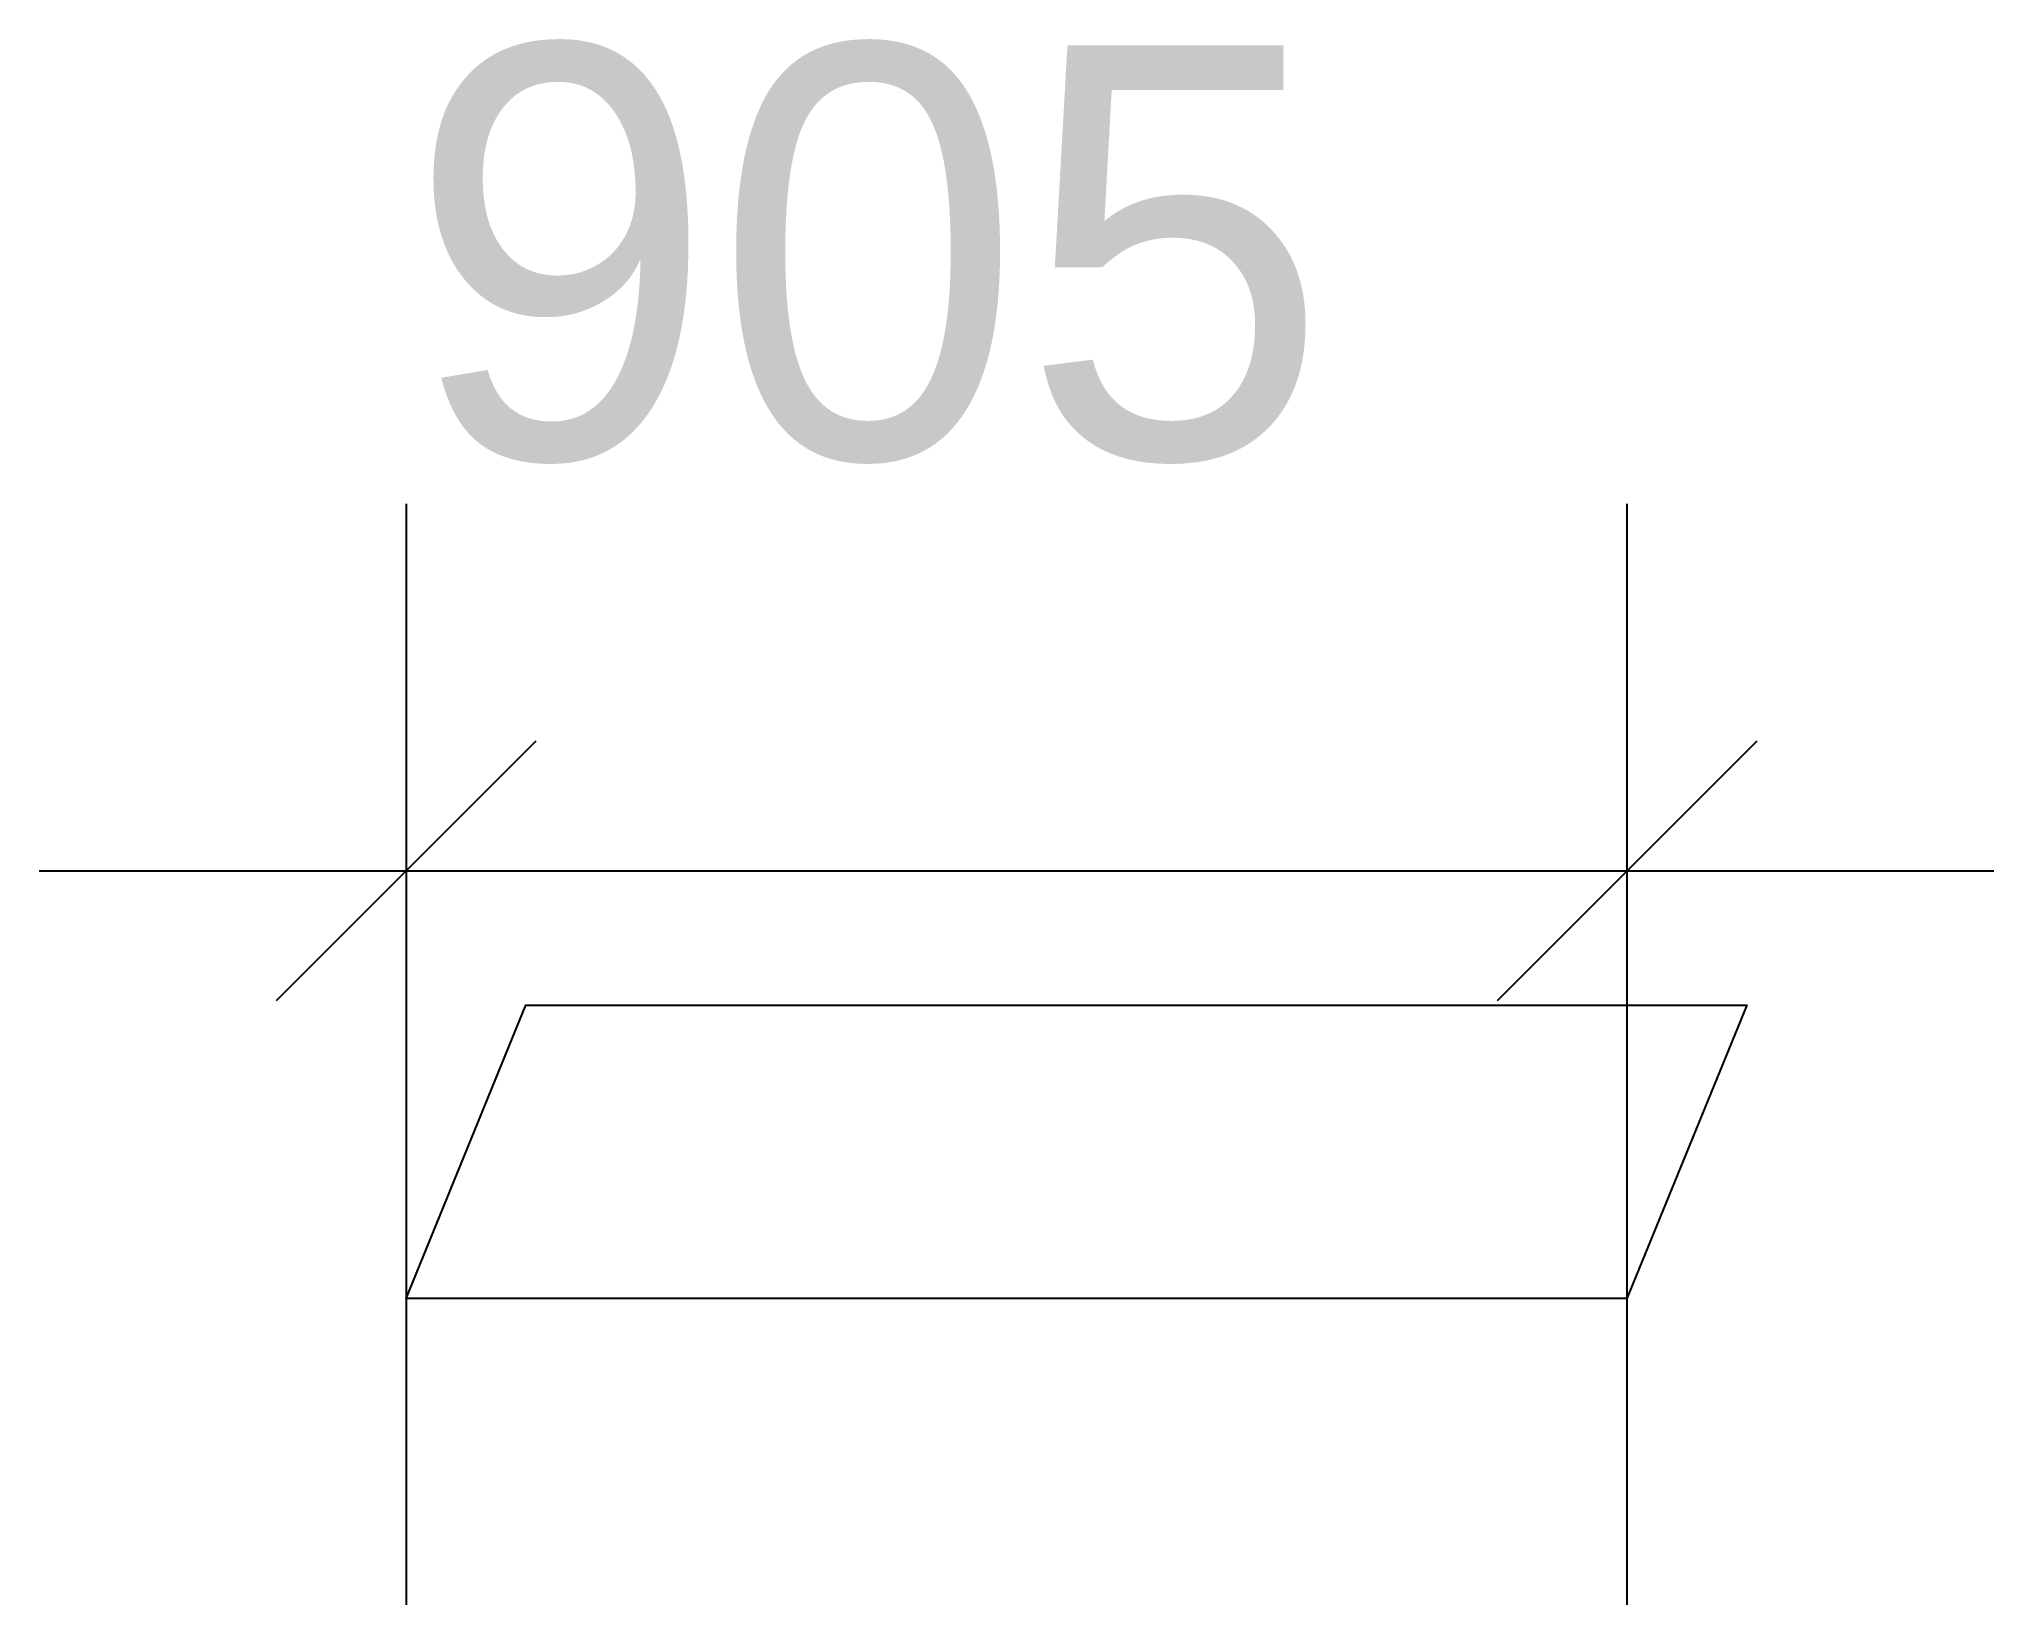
# Model space of a CAD drawing. Header units: millimetres. Extents: x -20 to 87, y -17 to 69.
import ezdxf
from ezdxf.enums import TextEntityAlignment as Align

# ---------------------------------------------------------------- set-up
doc = ezdxf.new("R2010")
doc.units = ezdxf.units.MM
for name, color, linetype in [('CONTOUR', 7, 'CONTINUOUS'), ('DIMLINES', 7, 'CONTINUOUS'), ('DIMLINESTEXT', 7, 'CONTINUOUS')]:
    doc.layers.add(name, color=color, linetype=linetype)

msp = doc.modelspace()

# ---------------------------------------------------------------- linework, layer by layer
at = {"layer": 'CONTOUR', "color": 0, "linetype": '0'}
msp.add_lwpolyline([(66.534, 0), (0, 0), (6.534, 16), (73.068, 16), (66.534, 0)], dxfattribs=at)
at = {"layer": 'DIMLINES', "color": 0}
for p, q in [((0, 43.307), (0, -16.693)), ((66.534, 43.307), (66.534, -16.693)), ((7.071, 30.378), (-7.071, 16.236)), ((73.605, 30.378), (59.463, 16.236)), ((-20, 23.307), (86.534, 23.307))]:
    msp.add_line(p, q, dxfattribs=at)

# ---------------------------------------------------------------- texts
at = {"layer": 'DIMLINESTEXT'}
msp.add_text('905', height=22.5, rotation=360, dxfattribs=at).set_placement((0.081, 68.307), align=Align.TOP_LEFT)

doc.saveas('drawing.dxf')
